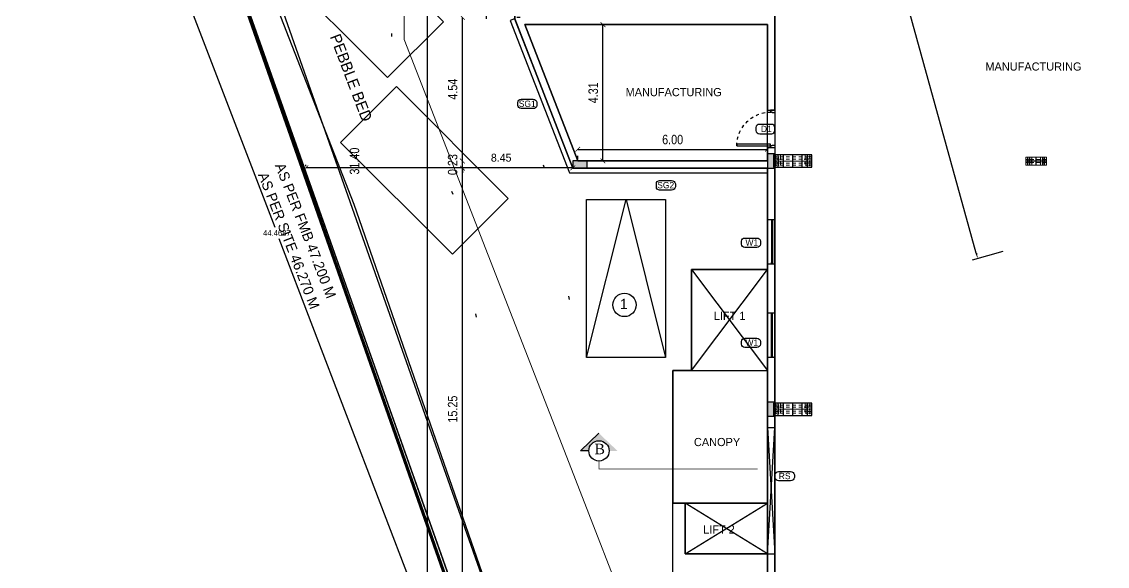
# Model space of a CAD drawing. Header units: metres. Extents: x 1422408 to 2267436, y 3843 to 80428.
# Drawn here: x 2267015.33 to 2267049.68, y 4041.86 to 4059.09 of the extents above; entities that cross this region are included whole.
import ezdxf
from ezdxf.enums import TextEntityAlignment as Align

# ---------------------------------------------------------------- set-up
doc = ezdxf.new("R2010")
doc.units = ezdxf.units.M
doc.header["$LTSCALE"] = 3.5
doc.header["$MEASUREMENT"] = 0
for name, pattern in [('ANIRUDHAN - RESI- EXE -GRD FLR PLAN-06.09.2012 (r1)$0$HIDDEN', [0.375, 0.25, -0.125]), ('CENTER2', [1.125, 0.75, -0.125, 0.125, -0.125]), ('CONTIN', [0]), ('DASHDOTX2', [2, 1, -0.5, 0, -0.5]), ('DOT2', [0.125, 0, -0.125]), ('HIDDEN', [0.375, 0.25, -0.125])]:
    doc.linetypes.add(name, pattern=pattern)
doc.layers.get('0').update_dxf_attribs({"linetype": 'CONTINUOUS'})
doc.layers.get('DEFPOINTS').update_dxf_attribs({"linetype": 'CONTINUOUS'})
for name, color, linetype, lineweight in [('1', 1, 'CONTIN', 18), ('BASEPLATE', 2, 'CONTINUOUS', 18), ('BLK_1_FIRE_TENDER_MOVEMENT', 161, 'CONTINUOUS', 0), ('DIST_EXIT', 7, 'CONTINUOUS', 0), ('RCC COLUMN', 7, 'CONTINUOUS', 18), ('SEGREGATED_TOILET', 1, 'CONTINUOUS', 0), ('STEEL', 11, 'CONTINUOUS', 18), ('STIFFENER', 6, 'CONTINUOUS', 18)]:
    doc.layers.add(name, color=color, linetype=linetype, lineweight=lineweight)
for name, color, linetype in [('ANIRUDHAN - RESI- EXE -GRD FLR PLAN-06.09.2012 (r1)$0$DOOR', 8, 'CONTINUOUS'), ('BLK_1_FLR_0_CARPET_AREA', 10, 'CONTINUOUS'), ('BLK_1_FLR_0_LIFT_1', 30, 'CONTINUOUS'), ('BLK_1_FLR_0_LIFT_2', 30, 'CONTINUOUS'), ('BLK_1_FLR_0_REGULAR_ROOM_1', 117, 'CONTINUOUS'), ('BLK_1_FLR_0_REGULAR_ROOM_2', 117, 'CONTINUOUS'), ('BLK_1_LVL_0_BLDG_FOOT_PRINT', 1, 'CONTINUOUS'), ('BLK_1_LVL_0_SIDE_SETBACK1', 171, 'CONTINUOUS'), ('centre', 8, 'DASHDOTX2'), ('COLUMN', 2, 'CONTINUOUS'), ('DIM', 41, 'CONTINUOUS'), ('DOOR', 8, 'CONTINUOUS'), ('DRIVEWAY', 22, 'DOT2'), ('fmb', 6, 'CONTINUOUS'), ('HAT', 15, 'CONTINUOUS'), ('ID', 3, 'CONTINUOUS'), ('PLOT_BOUNDARY', 70, 'CONTINUOUS'), ('rm no', 57, 'CONTINUOUS'), ('RWH', 130, 'CONTINUOUS'), ('STEPS', 233, 'CONTINUOUS'), ('TEXT', 4, 'CONTINUOUS'), ('TEXT1', 7, 'CONTINUOUS'), ('TURBOVENT', 16, 'CONTINUOUS'), ('WALL', 125, 'CONTINUOUS'), ('WIN', 8, 'CONTINUOUS')]:
    doc.layers.add(name, color=color, linetype=linetype)
for name, color, linetype, plot in [('BLK_1_COVERED_AREA', 140, 'CONTINUOUS', False), ('BLK_1_FLR_0_BLT_UP_AREA', 1, 'CONTINUOUS', False), ('PARKING_SLOT', 30, 'CONTINUOUS', False)]:
    doc.layers.add(name, color=color, linetype=linetype, plot=plot)
doc.styles.add('GD', font='romantic.ttf')
doc.styles.add('ID', font='GOTHIC.TTF', dxfattribs={"width": 0.85})
doc.styles.add('J2', font='swissel.ttf', dxfattribs={"height": 4.75})
doc.styles.add('UATEXT', font='GOTHIC.TTF')
doc.styles.add('USA TEXT', font='GOTHIC.TTF')
doc.dimstyles.new('1-100-ID', dxfattribs={"dimtxt": 0.3, "dimasz": 0.15, "dimexe": 0.1, "dimexo": 0.06, "dimgap": 0.15, "dimtad": 1, "dimzin": 3, "dimdsep": 46, "dimtxsty": 'ID', "dimblk": 'ARCHTICK', "dimcen": 0, "dimclrd": 252, "dimclre": 252, "dimclrt": 3, "dimadec": 0, "dimazin": 0, "dimtfac": 1, "dimtix": 1, "dimtmove": 2, "dimatfit": 3, "dimldrblk": 'OPEN90', "dimfxl": 1, "dimtolj": 1, "dimtzin": 0, "dimarcsym": 0})
doc.dimstyles.new('1-200-GD', dxfattribs={"dimtxt": 0.25, "dimasz": 0.15, "dimexe": 0.1, "dimexo": 0.06, "dimgap": 0.15, "dimtad": 1, "dimzin": 3, "dimdsep": 46, "dimtxsty": 'USA TEXT', "dimblk": 'ARCHTICK', "dimcen": 0, "dimclrd": 252, "dimclrt": 12, "dimadec": 0, "dimazin": 0, "dimtfac": 1, "dimtix": 1, "dimtmove": 2, "dimatfit": 3, "dimldrblk": 'OPEN90', "dimfxl": 1, "dimtolj": 1, "dimtzin": 0, "dimarcsym": 0})
doc.dimstyles.get("Standard").update_dxf_attribs({"dimtxt": 0.18, "dimasz": 0.18, "dimexe": 0.18, "dimexo": 0.0625, "dimgap": 0.09, "dimtad": 0, "dimtih": 1, "dimtoh": 1, "dimdec": 4, "dimzin": 0, "dimdsep": 46, "dimtxsty": 'STANDARD', "dimcen": 0.09, "dimadec": 0, "dimazin": 0, "dimtfac": 1, "dimtdec": 4, "dimtofl": 0, "dimtmove": 0, "dimatfit": 3, "dimfxl": 1, "dimtolj": 1, "dimtzin": 0, "dimarcsym": 0})

# ---------------------------------------------------------------- blocks, each defined once
blk = doc.blocks.new('BP1')
at = {"layer": '1', "linetype": 'Continuous'}
for centre in [(12808943, 6760111), (12809008, 6759961), (12809073, 6760111), (12809138, 6759961), (12809203, 6760111), (12809008, 6759181), (12809138, 6759181), (12808943, 6759031), (12809073, 6759031), (12809203, 6759031)]:
    blk.add_circle(centre, 18, dxfattribs=at)
at = {"layer": 'BASEPLATE', "linetype": 'Continuous'}
blk.add_lwpolyline([(12808878, 6760176), (12809268, 6760176), (12809268, 6758966), (12808878, 6758966)], close=True, dxfattribs=at)
at = {"layer": 'RCC COLUMN', "color": 4, "linetype": 'CENTER2', "ltscale": 2}
for p, q in [((12808878, 6760111), (12809268, 6760111)), ((12808878, 6759961), (12809268, 6759961)), ((12808943, 6760176), (12808943, 6758966)), ((12809008, 6760176), (12809008, 6758966)), ((12809073, 6760176), (12809073, 6758966)), ((12809138, 6760176), (12809138, 6758966)), ((12809203, 6760176), (12809203, 6758966)), ((12808878, 6759571), (12809268, 6759571)), ((12808878, 6759181), (12809268, 6759181)), ((12808878, 6759031), (12809268, 6759031))]:
    blk.add_line(p, q, dxfattribs=at)
at = {"layer": 'STEEL', "linetype": 'Continuous'}
for points in [[(12808923, 6760021), (12809223, 6760021), (12809223, 6760031), (12808923, 6760031)], [(12809070, 6760021), (12809070, 6759121), (12809076, 6759121), (12809076, 6760021)], [(12808923, 6759121), (12809223, 6759121), (12809223, 6759111), (12808923, 6759111)]]:
    blk.add_lwpolyline(points, close=True, dxfattribs=at)
at = {"layer": 'STIFFENER', "linetype": 'Continuous'}
for points in [[(12809258, 6760031), (12808888, 6760031), (12808888, 6760041), (12809258, 6760041)], [(12808888, 6759861), (12809070, 6759861), (12809070, 6759871), (12808888, 6759871)], [(12809003, 6760166), (12809003, 6760041), (12809013, 6760041), (12809013, 6760166)], [(12809258, 6759861), (12809076, 6759861), (12809076, 6759871), (12809258, 6759871)], [(12809133, 6760166), (12809133, 6760041), (12809143, 6760041), (12809143, 6760166)], [(12808888, 6759566), (12809070, 6759566), (12809070, 6759576), (12808888, 6759576)], [(12809258, 6759566), (12809076, 6759566), (12809076, 6759576), (12809258, 6759576)], [(12808888, 6759281), (12809070, 6759281), (12809070, 6759271), (12808888, 6759271)], [(12809258, 6759281), (12809076, 6759281), (12809076, 6759271), (12809258, 6759271)], [(12809258, 6759111), (12808888, 6759111), (12808888, 6759101), (12809258, 6759101)], [(12809003, 6758976), (12809003, 6759101), (12809013, 6759101), (12809013, 6758976)], [(12809133, 6758976), (12809133, 6759101), (12809143, 6759101), (12809143, 6758976)]]:
    blk.add_lwpolyline(points, close=True, dxfattribs=at)
blk = doc.blocks.new('BP2')
at = {"layer": '1', "linetype": 'Continuous'}
for centre in [(12850902, 6749562), (12851002, 6749562), (12850902, 6749432), (12851002, 6749432), (12850902, 6749152), (12850902, 6749022), (12851002, 6749152), (12851002, 6749022)]:
    blk.add_circle(centre, 15, dxfattribs=at)
at = {"layer": 'BASEPLATE', "linetype": 'Continuous'}
blk.add_lwpolyline([(12850827, 6749617), (12851077, 6749617), (12851077, 6748967), (12850827, 6748967)], close=True, dxfattribs=at)
at = {"layer": 'RCC COLUMN', "color": 4, "linetype": 'CENTER2', "ltscale": 2}
for p, q in [((12850827, 6749562), (12851077, 6749562)), ((12850902, 6749617), (12850902, 6748967)), ((12850952, 6749617), (12850952, 6748967)), ((12851002, 6749617), (12851002, 6748967)), ((12850827, 6749292), (12851077, 6749292)), ((12850827, 6749152), (12851077, 6749152)), ((12850827, 6749022), (12851077, 6749022))]:
    blk.add_line(p, q, dxfattribs=at)
at = {"layer": 'RCC COLUMN', "color": 4, "linetype": 'CENTER2'}
blk.add_line((12850827, 6749432), (12851077, 6749432), dxfattribs=at)
at = {"layer": 'STEEL', "linetype": 'Continuous'}
for points in [[(12850840, 6749492), (12851065, 6749492), (12851065, 6749502), (12850840, 6749502)], [(12850949, 6749092), (12850955, 6749092), (12850955, 6749492), (12850949, 6749492)], [(12850840, 6749092), (12851065, 6749092), (12851065, 6749082), (12850840, 6749082)]]:
    blk.add_lwpolyline(points, close=True, dxfattribs=at)
at = {"layer": 'STIFFENER', "linetype": 'Continuous'}
for points in [[(12850947, 6749607), (12850947, 6749512), (12850957, 6749512), (12850957, 6749607)], [(12851067, 6749502), (12850837, 6749502), (12850837, 6749512), (12851067, 6749512)], [(12850837, 6749297), (12850949, 6749297), (12850949, 6749287), (12850837, 6749287)], [(12851067, 6749297), (12850955, 6749297), (12850955, 6749287), (12851067, 6749287)], [(12851067, 6749082), (12850837, 6749082), (12850837, 6749072), (12851067, 6749072)], [(12850947, 6748977), (12850947, 6749072), (12850957, 6749072), (12850957, 6748977)]]:
    blk.add_lwpolyline(points, close=True, dxfattribs=at)
blk = doc.blocks.new('window')
at = {"layer": 'DIM', "color": 9}
for p, q in [((1380, 160), (20, 160)), ((1380, 123), (20, 123)), ((1370, 153), (33, 153)), ((1370, 131), (48, 131))]:
    blk.add_line(p, q, dxfattribs=at)
at = {"layer": 'DIM'}
for p, q in [((48, 153), (56, 146)), ((1352, 146), (48, 146)), ((1352, 139), (48, 139)), ((48, 131), (56, 139)), ((1352, 153), (1344, 146)), ((1352, 131), (1344, 139))]:
    blk.add_line(p, q, dxfattribs=at)
at = {"layer": 'DIM', "color": 9}
for points in [[(0, 123), (20, 123), (20, 160), (0, 160)], [(1400, 123), (1380, 123), (1380, 160), (1400, 160)]]:
    blk.add_lwpolyline(points, close=True, dxfattribs=at)
at = {"layer": 'DIM'}
for points in [[(20, 153), (20, 144, -1), (20, 140), (20, 132), (23, 132), (23, 130), (30, 130), (30, 131), (33, 131), (48, 131), (48, 153), (30, 153), (30, 155), (23, 155), (23, 153)], [(1380, 153), (1380, 144, 1), (1380, 140), (1380, 132), (1377, 132), (1377, 130), (1370, 130), (1370, 131), (1367, 131), (1352, 131), (1352, 153), (1370, 153), (1370, 155), (1377, 155), (1377, 153)]]:
    blk.add_lwpolyline(points, format="xyb", close=True, dxfattribs=at)
at = {"layer": 'WIN'}
for points in [[(0, 230), (1400, 230)], [(0, 0), (1400, 0)]]:
    blk.add_lwpolyline(points, dxfattribs=at)
blk = doc.blocks.new('_ArchTick')
at = {"color": 0, "linetype": 'ByBlock', "const_width": 0.15}
blk.add_lwpolyline([(-0.5, -0.5), (0.5, 0.5)], dxfattribs=at)
blk = doc.blocks.new('*D132')
at = {"layer": 'DEFPOINTS', "color": 0, "ltscale": 400}
for p in [(2267029.278, 4054.458), (2267038.931, 4054.458), (2267039.466, 4039.213)]:
    blk.add_point(p, dxfattribs=at)
at = {"layer": 'ID', "color": 252, "linetype": 'DOT2', "lineweight": -2, "ltscale": 400}
for p, q in [((2267038.871, 4054.458), (2267029.178, 4054.458)), ((2267039.406, 4039.213), (2267029.178, 4039.213))]:
    blk.add_line(p, q, dxfattribs=at)
at = {"layer": 'ID', "color": 252, "lineweight": -2, "ltscale": 400}
blk.add_line((2267029.278, 4039.213), (2267029.278, 4054.458), dxfattribs=at)
at = {"layer": 'ID', "color": 252, "lineweight": -2, "ltscale": 400, "xscale": 0.15, "yscale": 0.15, "zscale": 0.15}
for p, rotation in [((2267029.278, 4054.458), 90), ((2267029.278, 4039.213), 270)]:
    blk.add_blockref('_ArchTick', p, dxfattribs=dict(at, rotation=rotation))
at = {"layer": 'ID', "color": 3, "ltscale": 400, "insert": (2267028.97, 4046.836), "char_height": 0.3, "attachment_point": 5, "rotation": 90, "style": 'ID'}
blk.add_mtext('\\A1;15.25', dxfattribs=at)
blk = doc.blocks.new('_Open90')
at = {"color": 0, "linetype": 'ByBlock', "lineweight": -2}
for p, q in [((0, 0), (-1, 0)), ((-0.5, 0.5), (0, 0)), ((0, 0), (-0.5, -0.5))]:
    blk.add_line(p, q, dxfattribs=at)
blk = doc.blocks.new('*D133')
at = {"layer": 'DEFPOINTS', "color": 0, "ltscale": 400}
for p in [(2267029.278, 4054.688), (2267038.931, 4054.688), (2267038.931, 4054.458)]:
    blk.add_point(p, dxfattribs=at)
at = {"layer": 'ID', "color": 252, "lineweight": -2, "ltscale": 400}
for p, q in [((2267029.278, 4054.688), (2267029.278, 4054.838)), ((2267029.278, 4054.458), (2267029.278, 4054.688)), ((2267029.278, 4054.458), (2267029.278, 4054.308))]:
    blk.add_line(p, q, dxfattribs=at)
at = {"layer": 'ID', "color": 252, "linetype": 'DOT2', "lineweight": -2, "ltscale": 400}
for p, q in [((2267038.871, 4054.688), (2267029.178, 4054.688)), ((2267038.871, 4054.458), (2267029.178, 4054.458))]:
    blk.add_line(p, q, dxfattribs=at)
at = {"layer": 'ID', "color": 252, "lineweight": -2, "ltscale": 400, "xscale": 0.15, "yscale": 0.15, "zscale": 0.15}
for p, rotation in [((2267029.278, 4054.688), 270), ((2267029.278, 4054.458), 90)]:
    blk.add_blockref('_ArchTick', p, dxfattribs=dict(at, rotation=rotation))
at = {"layer": 'ID', "color": 3, "ltscale": 400, "insert": (2267028.97, 4054.573), "char_height": 0.3, "attachment_point": 5, "rotation": 90, "style": 'ID'}
blk.add_mtext('\\A1;0.23', dxfattribs=at)
blk = doc.blocks.new('*D134')
at = {"layer": 'DEFPOINTS', "color": 0, "ltscale": 400}
for p in [(2267029.278, 4059.23), (2267031.161, 4059.23), (2267038.931, 4054.688)]:
    blk.add_point(p, dxfattribs=at)
at = {"layer": 'ID', "color": 252, "linetype": 'DOT2', "lineweight": -2, "ltscale": 400}
for p, q in [((2267031.101, 4059.23), (2267029.178, 4059.23)), ((2267038.871, 4054.688), (2267029.178, 4054.688))]:
    blk.add_line(p, q, dxfattribs=at)
at = {"layer": 'ID', "color": 252, "lineweight": -2, "ltscale": 400}
blk.add_line((2267029.278, 4054.688), (2267029.278, 4059.23), dxfattribs=at)
at = {"layer": 'ID', "color": 252, "lineweight": -2, "ltscale": 400, "xscale": 0.15, "yscale": 0.15, "zscale": 0.15}
for p, rotation in [((2267029.278, 4059.23), 90), ((2267029.278, 4054.688), 270)]:
    blk.add_blockref('_ArchTick', p, dxfattribs=dict(at, rotation=rotation))
at = {"layer": 'ID', "color": 3, "ltscale": 400, "insert": (2267028.97, 4056.959), "char_height": 0.3, "attachment_point": 5, "rotation": 90, "style": 'ID'}
blk.add_mtext('\\A1;4.54', dxfattribs=at)
blk = doc.blocks.new('*D87')
at = {"layer": 'DEFPOINTS', "color": 0, "ltscale": 400}
for p in [(2267024.323, 4054.468), (2267024.323, 4054.463), (2267032.772, 4054.458)]:
    blk.add_point(p, dxfattribs=at)
at = {"layer": 'ID', "color": 0, "linetype": 'DOT2', "lineweight": -2, "ltscale": 400}
for p, q in [((2267024.323, 4054.523), (2267024.323, 4054.568)), ((2267032.772, 4054.518), (2267032.772, 4054.568))]:
    blk.add_line(p, q, dxfattribs=at)
at = {"layer": 'ID', "color": 252, "lineweight": -2, "ltscale": 400}
blk.add_line((2267032.772, 4054.468), (2267024.323, 4054.468), dxfattribs=at)
at = {"layer": 'ID', "color": 252, "lineweight": -2, "ltscale": 400, "xscale": 0.15, "yscale": 0.15, "zscale": 0.15, "rotation": 180}
blk.add_blockref('_ArchTick', (2267024.323, 4054.468), dxfattribs=at)
at = {"layer": 'ID', "color": 252, "lineweight": -2, "ltscale": 400, "xscale": 0.15, "yscale": 0.15, "zscale": 0.15}
blk.add_blockref('_ArchTick', (2267032.772, 4054.468), dxfattribs=at)
at = {"layer": 'ID', "color": 12, "ltscale": 400, "insert": (2267030.505, 4054.789), "char_height": 0.25, "attachment_point": 5, "style": 'USA TEXT'}
blk.add_mtext('\\A1;8.45', dxfattribs=at)
blk = doc.blocks.new('ANIRUDHAN - RESI- EXE -GRD FLR PLAN-06.09.2012 (r1)$0$DR3')
at = {"layer": 'ANIRUDHAN - RESI- EXE -GRD FLR PLAN-06.09.2012 (r1)$0$DOOR', "color": 252}
for p, q in [((0, 0), (0, -2.5)), ((0, 0), (4, 0)), ((4, 0), (4, -2)), ((0, -2.5), (2.5, -2.5)), ((2.5, -2), (4, -2)), ((2.5, -2), (2.5, -2.5)), ((0, -33.5), (0, -36)), ((0, -33.5), (2.5, -33.5)), ((0, -36), (4, -36)), ((2.5, -33.5), (2.5, -34)), ((2.5, -34), (4, -34)), ((4, -34), (4, -36))]:
    blk.add_line(p, q, dxfattribs=at)
at = {"layer": 'ANIRUDHAN - RESI- EXE -GRD FLR PLAN-06.09.2012 (r1)$0$DOOR'}
blk.add_lwpolyline([(36, -34), (4, -34), (4, -32.5), (36, -32.5)], close=True, dxfattribs=at)
at = {"layer": 'ANIRUDHAN - RESI- EXE -GRD FLR PLAN-06.09.2012 (r1)$0$DOOR', "color": 233, "linetype": 'ANIRUDHAN - RESI- EXE -GRD FLR PLAN-06.09.2012 (r1)$0$HIDDEN', "ltscale": 3}
blk.add_arc((4, -34), 32, 0, 92.6867, dxfattribs=at)
blk = doc.blocks.new('*D163')
at = {"layer": 'DEFPOINTS', "color": 0, "ltscale": 400}
for p in [(2267033.726, 4059), (2267034.828, 4059), (2267034.828, 4054.688)]:
    blk.add_point(p, dxfattribs=at)
at = {"layer": 'ID', "color": 252, "linetype": 'DOT2', "lineweight": -2, "ltscale": 400}
for p, q in [((2267034.768, 4059), (2267033.626, 4059)), ((2267034.768, 4054.688), (2267033.626, 4054.688))]:
    blk.add_line(p, q, dxfattribs=at)
at = {"layer": 'ID', "color": 252, "lineweight": -2, "ltscale": 400}
blk.add_line((2267033.726, 4054.688), (2267033.726, 4059), dxfattribs=at)
at = {"layer": 'ID', "color": 252, "lineweight": -2, "ltscale": 400, "xscale": 0.15, "yscale": 0.15, "zscale": 0.15}
for p, rotation in [((2267033.726, 4059), 90), ((2267033.726, 4054.688), 270)]:
    blk.add_blockref('_ArchTick', p, dxfattribs=dict(at, rotation=rotation))
at = {"layer": 'ID', "color": 3, "ltscale": 400, "insert": (2267033.418, 4056.844), "char_height": 0.3, "attachment_point": 5, "rotation": 90, "style": 'ID'}
blk.add_mtext('\\A1;4.31', dxfattribs=at)
blk = doc.blocks.new('*D164')
at = {"layer": 'DEFPOINTS', "color": 0, "ltscale": 400}
for p in [(2267038.931, 4055.055), (2267032.929, 4054.688), (2267038.931, 4054.683)]:
    blk.add_point(p, dxfattribs=at)
at = {"layer": 'ID', "color": 252, "linetype": 'DOT2', "lineweight": -2, "ltscale": 400}
for p, q in [((2267032.929, 4054.748), (2267032.929, 4055.155)), ((2267038.931, 4054.743), (2267038.931, 4055.155))]:
    blk.add_line(p, q, dxfattribs=at)
at = {"layer": 'ID', "color": 252, "lineweight": -2, "ltscale": 400}
blk.add_line((2267032.929, 4055.055), (2267038.931, 4055.055), dxfattribs=at)
at = {"layer": 'ID', "color": 252, "lineweight": -2, "ltscale": 400, "xscale": 0.15, "yscale": 0.15, "zscale": 0.15, "rotation": 180}
blk.add_blockref('_ArchTick', (2267032.929, 4055.055), dxfattribs=at)
at = {"layer": 'ID', "color": 252, "lineweight": -2, "ltscale": 400, "xscale": 0.15, "yscale": 0.15, "zscale": 0.15}
blk.add_blockref('_ArchTick', (2267038.931, 4055.055), dxfattribs=at)
at = {"layer": 'ID', "color": 3, "ltscale": 400, "insert": (2267035.93, 4055.363), "char_height": 0.3, "attachment_point": 5, "style": 'ID'}
blk.add_mtext('\\A1;6.00', dxfattribs=at)
blk = doc.blocks.new('*D301')
at = {"layer": 'DEFPOINTS', "color": 0, "ltscale": 400}
for p in [(2267028.172, 4070.383), (2267029.278, 4070.383), (2267029.278, 4038.983)]:
    blk.add_point(p, dxfattribs=at)
at = {"layer": 'ID', "color": 252, "linetype": 'DOT2', "lineweight": -2, "ltscale": 400}
for p, q in [((2267029.218, 4070.383), (2267028.072, 4070.383)), ((2267029.218, 4038.983), (2267028.072, 4038.983))]:
    blk.add_line(p, q, dxfattribs=at)
at = {"layer": 'ID', "color": 252, "lineweight": -2, "ltscale": 400}
blk.add_line((2267028.172, 4038.983), (2267028.172, 4070.383), dxfattribs=at)
at = {"layer": 'ID', "color": 252, "lineweight": -2, "ltscale": 400, "xscale": 0.15, "yscale": 0.15, "zscale": 0.15}
for p, rotation in [((2267028.172, 4070.383), 90), ((2267028.172, 4038.983), 270)]:
    blk.add_blockref('_ArchTick', p, dxfattribs=dict(at, rotation=rotation))
at = {"layer": 'ID', "color": 3, "ltscale": 400, "insert": (2267025.864, 4054.683), "char_height": 0.3, "attachment_point": 5, "rotation": 90, "style": 'ID'}
blk.add_mtext('\\A1;31.40', dxfattribs=at)
blk = doc.blocks.new('*D344')
at = {"layer": 'DEFPOINTS', "color": 0}
for p in [(2267041.125, 4071.055), (2267046.443, 4051.835), (2267045.585, 4051.598)]:
    blk.add_point(p, dxfattribs=at)
at = {"layer": 'DIST_EXIT', "color": 0, "lineweight": -2}
for p, q in [((2267041.065, 4071.038), (2267040.094, 4070.77)), ((2267040.315, 4070.644), (2267042.876, 4061.388)), ((2267045.537, 4051.771), (2267042.976, 4061.028)), ((2267046.383, 4051.819), (2267045.412, 4051.55))]:
    blk.add_line(p, q, dxfattribs=at)
at = {"layer": 'DIST_EXIT', "color": 0}
for points in [[(2267040.344, 4070.652), (2267040.286, 4070.636), (2267040.267, 4070.818)], [(2267045.566, 4051.779), (2267045.508, 4051.763), (2267045.585, 4051.598)]]:
    blk.add_solid(points, dxfattribs=at)
at = {"layer": 'DIST_EXIT', "color": 0, "insert": (2267042.926, 4061.208), "char_height": 0.18, "attachment_point": 5}
blk.add_mtext('\\A1;19.9420', dxfattribs=at)
blk = doc.blocks.new('*D374')
at = {"layer": 'DEFPOINTS', "color": 0}
for p in [(2267018.453, 4074.171), (2267034.366, 4032.647), (2267031.414, 4031.516)]:
    blk.add_point(p, dxfattribs=at)
at = {"layer": 'SEGREGATED_TOILET', "color": 0, "lineweight": -2}
for p, q in [((2267018.395, 4074.149), (2267015.333, 4072.975)), ((2267015.565, 4072.872), (2267023.338, 4052.588)), ((2267031.349, 4031.684), (2267023.476, 4052.228)), ((2267034.308, 4032.625), (2267031.246, 4031.451))]:
    blk.add_line(p, q, dxfattribs=at)
at = {"layer": 'SEGREGATED_TOILET', "color": 0}
for points in [[(2267015.593, 4072.882), (2267015.537, 4072.861), (2267015.501, 4073.04)], [(2267031.377, 4031.695), (2267031.321, 4031.673), (2267031.414, 4031.516)]]:
    blk.add_solid(points, dxfattribs=at)
at = {"layer": 'SEGREGATED_TOILET', "color": 0, "insert": (2267023.407, 4052.408), "char_height": 0.18, "attachment_point": 5}
blk.add_mtext('\\A1;44.4687', dxfattribs=at)

msp = doc.modelspace()

# ---------------------------------------------------------------- hatches: boundary and pattern name
at = {"layer": 'COLUMN', "ltscale": 400}
h = msp.add_hatch(color=254, dxfattribs=at)
h.dxf.hatch_style = 1
h.paths.add_polyline_path([(2267038.93103, 4054.45823), (2267039.16103, 4054.45823), (2267039.16103, 4054.90823), (2267038.93103, 4054.90823)])
h = msp.add_hatch(color=254, dxfattribs=at)
h.dxf.hatch_style = 1
h.paths.add_polyline_path([(2267033.22183, 4054.45823), (2267033.22183, 4054.68823), (2267032.77183, 4054.68823), (2267032.77183, 4054.45823)])
h = msp.add_hatch(color=254, dxfattribs=at)
h.dxf.hatch_style = 1
h.paths.add_polyline_path([(2267038.93103, 4046.60823), (2267039.16103, 4046.60823), (2267039.16103, 4047.05823), (2267038.93103, 4047.05823)])
at = {"layer": 'DIM'}
msp.add_hatch(color=2, dxfattribs=at).paths.add_polyline_path([(2267033.92052, 4045.51388, 0.41421356), (2267033.5997, 4045.8347, 0.41421356), (2267033.27888, 4045.51388), (2267033.01598, 4045.51388), (2267033.5997, 4046.06989), (2267034.18342, 4045.51388)])

# ---------------------------------------------------------------- linework, layer by layer
at = {"layer": 'BLK_1_COVERED_AREA'}
msp.add_lwpolyline([(2267038.93293, 4038.98323), (2267064.95356, 4038.98323), (2267064.95356, 4047.05791), (2267061.1333, 4056.93823), (2267055.93293, 4056.93823), (2267055.9386, 4070.38323), (2267030.93293, 4070.38323), (2267030.93293, 4059.18652), (2267032.77373, 4054.45823), (2267038.93293, 4054.45823)], close=True, dxfattribs=at)
at = {"layer": 'BLK_1_FIRE_TENDER_MOVEMENT'}
msp.add_lwpolyline([(2267030.93293, 4070.38323), (2267027.43293, 4070.37961), (2267027.43293, 4058.52924), (2267032.43103, 4045.69113), (2267035.04253, 4038.98323), (2267038.93293, 4038.98323), (2267038.93293, 4054.45823), (2267032.77373, 4054.45823), (2267030.93293, 4059.18163)], close=True, dxfattribs=at)
at = {"layer": 'BLK_1_FLR_0_BLT_UP_AREA', "color": 45}
msp.add_lwpolyline([(2267038.93293, 4038.98323), (2267064.95356, 4038.98323), (2267064.95356, 4047.05791), (2267061.1333, 4056.93823), (2267055.93293, 4056.93823), (2267055.9386, 4070.38323), (2267030.93293, 4070.38323), (2267030.93293, 4059.18652), (2267032.77373, 4054.45823), (2267038.93293, 4054.45823)], close=True, dxfattribs=at)
at = {"layer": 'BLK_1_FLR_0_CARPET_AREA', "color": 14}
msp.add_lwpolyline([(2267039.16103, 4039.63123), (2267039.16103, 4046.63823), (2267040.33603, 4046.63823), (2267040.33603, 4047.02823), (2267039.16103, 4047.02823), (2267039.16103, 4054.48823), (2267040.33603, 4054.48823), (2267040.33603, 4054.87823), (2267039.16103, 4054.87823), (2267039.16103, 4054.90823), (2267038.93103, 4054.90823), (2267038.93103, 4054.68823), (2267032.9291, 4054.68823), (2267031.25057, 4058.99971), (2267038.93103, 4058.99971), (2267038.93103, 4056.29812), (2267039.16103, 4056.29812), (2267039.16103, 4060.85506)], dxfattribs=at)
at = {"layer": 'BLK_1_FLR_0_LIFT_1'}
msp.add_lwpolyline([(2267036.33103, 4042.25783), (2267038.93103, 4042.25783), (2267038.93103, 4043.85783), (2267036.33103, 4043.85783)], close=True, dxfattribs=at)
at = {"layer": 'BLK_1_FLR_0_LIFT_2', "ltscale": 400}
msp.add_lwpolyline([(2267036.53103, 4048.05783), (2267038.93103, 4048.05783), (2267038.93103, 4051.25783), (2267036.53103, 4051.25783)], close=True, dxfattribs=at)
at = {"layer": 'BLK_1_FLR_0_REGULAR_ROOM_1', "color": 4}
msp.add_lwpolyline([(2267039.16103, 4039.21323), (2267055.70103, 4039.20823), (2267055.70103, 4054.90823), (2267058.33103, 4054.90823), (2267058.33103, 4056.70823), (2267055.70103, 4056.70823), (2267055.70103, 4070.15823), (2267042.79103, 4070.15323), (2267042.79103, 4062.75823), (2267039.16103, 4062.75823)], close=True, dxfattribs=at)
at = {"layer": 'BLK_1_FLR_0_REGULAR_ROOM_2', "color": 4, "ltscale": 400}
msp.add_lwpolyline([(2267031.25057, 4058.99971), (2267032.9291, 4054.68823), (2267038.93103, 4054.68823), (2267038.93103, 4058.99971)], close=True, dxfattribs=at)
at = {"layer": 'BLK_1_LVL_0_BLDG_FOOT_PRINT'}
msp.add_lwpolyline([(2267057.70729, 4065.7989), (2267055.93103, 4065.7989), (2267055.9386, 4070.38323), (2267030.93293, 4070.38323), (2267030.93293, 4059.18652), (2267032.77373, 4054.45823), (2267038.93293, 4054.45823), (2267038.93293, 4051.25783), (2267036.53103, 4051.25783), (2267036.53103, 4048.05783), (2267035.93103, 4048.05783), (2267035.93103, 4043.85783), (2267036.33103, 4043.85783), (2267036.33103, 4042.25783), (2267038.93293, 4042.25783), (2267038.93293, 4038.98323), (2267064.95356, 4038.98323), (2267064.95356, 4047.05791)], close=True, dxfattribs=at)
at = {"layer": 'BLK_1_LVL_0_SIDE_SETBACK1'}
msp.add_lwpolyline([(2267038.93293, 4038.98323), (2267038.93103, 4054.45823), (2267032.77373, 4054.45823), (2267030.93293, 4059.18163), (2267030.93293, 4070.38323), (2267018.65267, 4070.37257), (2267029.75357, 4038.98323)], close=True, dxfattribs=at)
at = {"layer": 'centre', "color": 2, "ltscale": 0.125, "const_width": 0.02}
msp.add_lwpolyline([(2267033.5997, 4045.19307), (2267033.5997, 4044.94529), (2267038.61629, 4044.94529), (2267038.61629, 4044.94529)], dxfattribs=at)
at = {"layer": 'COLUMN', "ltscale": 400}
for points in [[(2267039.16103, 4054.90823), (2267038.93103, 4054.90823), (2267038.93103, 4054.45823), (2267039.16103, 4054.45823)], [(2267032.77183, 4054.68823), (2267032.77183, 4054.45823), (2267033.22183, 4054.45823), (2267033.22183, 4054.68823)], [(2267039.16103, 4047.05823), (2267038.93103, 4047.05823), (2267038.93103, 4046.60823), (2267039.16103, 4046.60823)]]:
    msp.add_lwpolyline(points, close=True, dxfattribs=at)
at = {"layer": 'DIM', "color": 2}
for p in [(2267033.5997, 4046.06989), (2267033.27888, 4045.51388)]:
    msp.add_line(p, (2267033.01751, 4045.51388), dxfattribs=at)
msp.add_circle((2267033.5997, 4045.51388), 0.32082, dxfattribs=at)
at = {"layer": 'DOOR', "linetype": 'HIDDEN', "ltscale": 400}
for p, q in [((2267036.53103, 4048.05783), (2267038.93103, 4051.25783)), ((2267036.53103, 4051.25783), (2267038.93103, 4048.05783)), ((2267036.33103, 4042.25783), (2267038.93103, 4043.85783)), ((2267038.93103, 4042.25783), (2267036.33103, 4043.85783))]:
    msp.add_line(p, q, dxfattribs=at)
msp.add_lwpolyline([(2267038.93103, 4039.43323), (2267035.93103, 4039.43323), (2267035.93103, 4048.05783), (2267038.93103, 4048.05783)], dxfattribs=at)
at = {"layer": 'DRIVEWAY', "ltscale": 400}
for points in [[(2267029.72093, 4049.74842), (2267028.9845, 4053.62727), (2267027.03953, 4058.62314), (2267027.03953, 4068.732, -0.34048145), (2267032.03953, 4075.732), (2267034.7175, 4075.732)], [(2267032.66828, 4050.30799), (2267031.88033, 4054.45823), (2267030.03953, 4059.18652), (2267030.03953, 4068.732, -0.41421356), (2267032.03953, 4070.732), (2267034.7175, 4070.732)]]:
    msp.add_lwpolyline(points, format="xyb", dxfattribs=at)
at = {"layer": 'fmb', "color": 1, "ltscale": 400, "const_width": 0.1}
msp.add_lwpolyline([(2267063.08779, 4075.671), (2267035.51572, 4076.86643), (2267035.25673, 4078.44533), (2267016.61964, 4076.11141), (2267031.92756, 4032.43603), (2267055.41225, 4031.5265), (2267079.51104, 4032.50707)], close=True, dxfattribs=at)
at = {"layer": 'HAT', "ltscale": 400}
msp.add_lwpolyline([(2267069.84902, 4033.48083), (2267076.7142, 4033.65727), (2267070.2752, 4052.30602), (2267065.5692, 4064.51476), (2267062.39104, 4074.70248), (2267034.66, 4075.90534), (2267034.42807, 4077.31929), (2267018.02025, 4075.29811), (2267021.29375, 4064.96691), (2267025.84394, 4053.31772), (2267032.65824, 4033.70989), (2267034.31432, 4033.64971)], dxfattribs=at)
at = {"layer": 'ID', "color": 9, "linetype": 'ANIRUDHAN - RESI- EXE -GRD FLR PLAN-06.09.2012 (r1)$0$HIDDEN', "ltscale": 450}
for p, q in [((2267038.93103, 4042.25783), (2267039.16103, 4046.25783)), ((2267038.93103, 4046.25783), (2267039.16103, 4042.25783))]:
    msp.add_line(p, q, dxfattribs=at)
at = {"layer": 'ID', "color": 6, "ltscale": 400}
msp.add_line((2267036.33103, 4043.85783), (2267038.93103, 4043.85783), dxfattribs=at)
at = {"layer": 'PARKING_SLOT', "linetype": 'Continuous'}
for points in [[(2267023.37199, 4060.85985), (2267025.13976, 4062.62762), (2267028.67529, 4059.09208), (2267026.90753, 4057.32432)], [(2267025.42533, 4055.27099), (2267027.19309, 4057.03875), (2267030.72863, 4053.50322), (2267028.96086, 4051.73545)]]:
    msp.add_lwpolyline(points, close=True, dxfattribs=at)
at = {"layer": 'PLOT_BOUNDARY', "linetype": 'ByBlock'}
msp.add_lwpolyline([(2267031.96345, 4032.73448), (2267055.3905, 4031.95584), (2267078.15322, 4032.7088), (2267063.08563, 4075.6711), (2267035.51572, 4076.86643), (2267035.26471, 4078.44645), (2267016.62295, 4076.11188)], close=True, dxfattribs=at)
at = {"layer": 'rm no', "color": 205}
for points in [[(2267031.03304, 4056.49431), (2267031.03322, 4056.54074, -1), (2267031.03322, 4056.54074, -0.41543097), (2267031.13582, 4056.64198), (2267031.51523, 4056.64055, -0.37810476), (2267031.63631, 4056.53847), (2267031.63596, 4056.445, -0.37718621), (2267031.51411, 4056.34324), (2267031.51411, 4056.34324), (2267031.1347, 4056.34467, -0.41421356), (2267031.03287, 4056.44727), (2267031.03322, 4056.54074)], [(2267039.1658, 4055.69655), (2267039.1658, 4055.74298, 1), (2267039.1658, 4055.74298, 0.41543097), (2267039.06357, 4055.8446), (2267038.68416, 4055.8446, 0.37810476), (2267038.5627, 4055.74298), (2267038.5627, 4055.64951, 0.37718621), (2267038.68416, 4055.54729), (2267038.68416, 4055.54729), (2267039.06357, 4055.54729, 0.41421356), (2267039.1658, 4055.64951), (2267039.1658, 4055.74298)], [(2267035.41518, 4053.91699), (2267035.41518, 4053.96342, -1), (2267035.41518, 4053.96342, -0.41543097), (2267035.5174, 4054.06505), (2267035.89682, 4054.06505, -0.37810476), (2267036.01828, 4053.96342), (2267036.01828, 4053.86995, -0.37718621), (2267035.89682, 4053.76773), (2267035.89682, 4053.76773), (2267035.5174, 4053.76773, -0.41421356), (2267035.41518, 4053.86995), (2267035.41518, 4053.96342)], [(2267038.10781, 4052.10141), (2267038.10781, 4052.14784, -1), (2267038.10781, 4052.14784, -0.41543097), (2267038.21003, 4052.24947), (2267038.58944, 4052.24947, -0.37810476), (2267038.71091, 4052.14784), (2267038.71091, 4052.05437, -0.37718621), (2267038.58944, 4051.95215), (2267038.58944, 4051.95215), (2267038.21003, 4051.95215, -0.41421356), (2267038.10781, 4052.05437), (2267038.10781, 4052.14784)], [(2267038.10781, 4048.93327), (2267038.10781, 4048.97971, -1), (2267038.10781, 4048.97971, -0.41543097), (2267038.21003, 4049.08133), (2267038.58944, 4049.08133, -0.37810476), (2267038.71091, 4048.97971), (2267038.71091, 4048.88624, -0.37718621), (2267038.58944, 4048.78401), (2267038.58944, 4048.78401), (2267038.21003, 4048.78401, -0.41421356), (2267038.10781, 4048.88624), (2267038.10781, 4048.97971)], [(2267039.17868, 4044.71473), (2267039.17868, 4044.76117, -1), (2267039.17868, 4044.76117, -0.41543097), (2267039.2809, 4044.86279), (2267039.66032, 4044.86279, -0.37810476), (2267039.78178, 4044.76117), (2267039.78178, 4044.6677, -0.37718621), (2267039.66032, 4044.56548), (2267039.66032, 4044.56548), (2267039.2809, 4044.56548, -0.41421356), (2267039.17868, 4044.6677), (2267039.17868, 4044.76117)]]:
    msp.add_lwpolyline(points, format="xyb", dxfattribs=at)
at = {"layer": 'RWH', "ltscale": 400}
msp.add_lwpolyline([(2267034.278, 4032.65037), (2267034.31432, 4033.64971), (2267032.65824, 4033.70989), (2267018.02025, 4075.29811), (2267034.42807, 4077.31929), (2267034.66, 4075.90534), (2267062.39104, 4074.70248), (2267076.7142, 4033.65727), (2267069.84902, 4033.48083), (2267069.88468, 4032.48445), (2267078.15322, 4032.7088), (2267063.08563, 4075.6711), (2267035.51572, 4076.86643), (2267035.26495, 4078.44494), (2267016.61964, 4076.11141), (2267031.96358, 4032.73447)], close=True, dxfattribs=at)
at = {"layer": 'STEPS', "ltscale": 400}
msp.add_lwpolyline([(2267038.93103, 4043.85783), (2267035.93103, 4043.85783), (2267035.93103, 4048.05783), (2267038.93103, 4048.05783)], close=True, dxfattribs=at)
at = {"layer": 'TEXT1'}
msp.add_circle((2267034.40621, 4050.13086), 0.36814, dxfattribs=at)
at = {"layer": 'WALL', "ltscale": 400}
for p, q in [((2267039.16103, 4060.85506), (2267039.16103, 4056.29812)), ((2267038.93103, 4058.99971), (2267031.25057, 4058.99971)), ((2267031.25057, 4058.99971), (2267032.9291, 4054.68823)), ((2267038.93103, 4058.99971), (2267038.93103, 4056.29812)), ((2267038.93103, 4056.29812), (2267039.16103, 4056.29812)), ((2267038.93103, 4055.09812), (2267038.93103, 4054.68823)), ((2267039.16103, 4055.09812), (2267038.93103, 4055.09812)), ((2267039.16103, 4055.09812), (2267039.16103, 4054.68823)), ((2267038.93103, 4054.90823), (2267038.93103, 4046.25783)), ((2267039.16103, 4054.90823), (2267039.16103, 4046.25783)), ((2267032.77183, 4054.45823), (2267038.93103, 4054.45823)), ((2267032.9291, 4054.68823), (2267038.93103, 4054.68823)), ((2267032.9291, 4054.68823), (2267038.93103, 4054.68823)), ((2267039.16103, 4052.82256), (2267038.93103, 4052.82256)), ((2267039.16103, 4051.42256), (2267038.93103, 4051.42256)), ((2267039.16103, 4051.42256), (2267038.93103, 4051.42256)), ((2267036.53103, 4048.05783), (2267036.53103, 4051.25783)), ((2267036.53103, 4051.25783), (2267038.93103, 4051.25783)), ((2267039.16103, 4049.8689), (2267038.93103, 4049.8689)), ((2267039.16103, 4048.4689), (2267038.93103, 4048.4689)), ((2267036.53103, 4048.05783), (2267038.93103, 4048.05783)), ((2267038.93103, 4046.25783), (2267039.16103, 4046.25783)), ((2267038.93103, 4042.25783), (2267038.93103, 4038.98323)), ((2267038.93103, 4042.25783), (2267039.16103, 4042.25783)), ((2267039.16103, 4042.25783), (2267039.16103, 4039.21323))]:
    msp.add_line(p, q, dxfattribs=at)
at = {"layer": 'WALL', "color": 251, "ltscale": 400}
msp.add_line((2267038.93103, 4046.25783), (2267038.93103, 4042.25783), dxfattribs=at)
at = {"layer": 'WALL', "ltscale": 400}
msp.add_lwpolyline([(2267038.93103, 4070.38323), (2267030.93103, 4070.38323), (2267030.93103, 4059.18652), (2267032.77183, 4054.45823), (2267038.93103, 4054.45823)], dxfattribs=at)
at = {"layer": 'WALL', "color": 4, "ltscale": 400}
msp.add_lwpolyline([(2267030.93103, 4059.18652), (2267030.79125, 4059.1321), (2267032.66926, 4054.30823), (2267038.93103, 4054.30823)], dxfattribs=at)
at = {"layer": 'WALL', "color": 251, "ltscale": 400}
msp.add_lwpolyline([(2267035.70803, 4048.46505), (2267033.20803, 4048.46505), (2267033.20803, 4053.46505), (2267035.70803, 4053.46505)], close=True, dxfattribs=at)
msp.add_lwpolyline([(2267033.20803, 4048.46505), (2267034.45803, 4053.46505), (2267035.70803, 4048.46505)], dxfattribs=at)
at = {"layer": 'WALL', "ltscale": 400}
msp.add_lwpolyline([(2267038.93103, 4042.25783), (2267036.33103, 4042.25783), (2267036.33103, 4043.85783), (2267038.93103, 4043.85783)], close=True, dxfattribs=at)

# ---------------------------------------------------------------- block references
at = {"layer": 'DOOR', "xscale": -0.0333333333339542, "yscale": 0.0333333333332557, "zscale": 0.0333333333334008}
msp.add_blockref('ANIRUDHAN - RESI- EXE -GRD FLR PLAN-06.09.2012 (r1)$0$DR3', (2267039.16103, 4056.29812), dxfattribs=at)
at = {"layer": 'RCC COLUMN', "linetype": 'Continuous', "yscale": 0.001, "zscale": 0.001}
for name, p, xscale, rotation in [('BP1', (2273799.30207, 16863.75584), -0.001, 90), ('BP2', (2260298.13873, 16905.63542), 0.001, 270), ('BP1', (2273799.30207, 16855.90584), -0.001, 90), ('BP1', (2273799.30207, 16855.90584), -0.001, 90)]:
    msp.add_blockref(name, p, dxfattribs=dict(at, xscale=xscale, rotation=rotation))
at = {"layer": 'TURBOVENT', "yscale": 0.001, "zscale": 0.001, "rotation": 270}
for p, xscale in [((2267038.93103, 4051.42256), -0.001), ((2267038.93103, 4049.8689), 0.001)]:
    msp.add_blockref('window', p, dxfattribs=dict(at, xscale=xscale))

# ---------------------------------------------------------------- texts
at = {"color": 3, "insert": (2267033.62317, 4045.57411), "char_height": 0.33, "attachment_point": 5, "style": 'GD'}
msp.add_mtext('{\\C6;B}', dxfattribs=at)
at = {"layer": 'rm no', "style": 'USA TEXT'}
msp.add_attdef('SG1', text='L0-09W1', height=0.2, rotation=359.784439, dxfattribs=at).set_placement((2267031.32808, 4056.39816), align=Align.CENTER)
for tag, p in [('D1', (2267038.89493, 4055.60151)), ('SG2', (2267035.71058, 4053.82195)), ('W1', (2267038.43499, 4052.00637)), ('W1', (2267038.43499, 4048.83823)), ('RS', (2267039.47408, 4044.61969))]:
    msp.add_attdef(tag, text='L0-09W1', height=0.2, dxfattribs=at).set_placement(p, align=Align.CENTER)
at = {"layer": 'TEXT', "style": 'UATEXT'}
msp.add_text('PEBBLE BED', height=0.35, rotation=290.750592, dxfattribs=at).set_placement((2267025.07878, 4058.62216))
at = {"layer": 'TEXT1', "style": 'J2', "width": 0.96}
for s, p in [('AS PER FMB 47.200 M', (2267023.3411, 4054.54636)), ('AS PER SITE 46.270 M', (2267022.80371, 4054.25356))]:
    msp.add_text(s, height=0.323074, rotation=291.23057, dxfattribs=at).set_placement(p)
for s, height, p in [('1', 0.32307, (2267034.26602, 4050.00255)), (' LIFT 1', 0.258459, (2267037.13541, 4049.65783)), (' LIFT 2', 0.258459, (2267036.80019, 4042.89765))]:
    msp.add_text(s, height=height, dxfattribs=at).set_placement(p)
for tag, p in [('MANUFACTURING', (2267047.34719, 4057.54658)), ('MANUFACTURING', (2267035.96262, 4056.73677)), ('CANOPY', (2267037.33536, 4045.66506))]:
    msp.add_attdef(tag, text='L0-09W1', height=0.258459, dxfattribs=at).set_placement(p, align=Align.CENTER)

# ---------------------------------------------------------------- dimensions: what is measured, and where the dimension line sits
at = {"layer": 'DIST_EXIT'}
dim = msp.add_aligned_dim(p1=(2267041.12498, 4071.055), p2=(2267046.44306, 4051.83521), distance=-0.89014, dimstyle='STANDARD', override={"dimscale": 1}, dxfattribs=at)
dim.commit()
dim.dimension.update_dxf_attribs({"geometry": '*D344', "text_midpoint": (2267042.92612, 4061.20773)})
at = {"layer": 'ID', "ltscale": 400}
dim = msp.add_linear_dim(base=(2267028.172, 4070.38323), p1=(2267029.27765, 4038.98323), p2=(2267029.27765, 4070.38323), angle=90, dimstyle='1-100-ID', dxfattribs=at)
dim.commit()
dim.dimension.update_dxf_attribs({"geometry": '*D301', "text_midpoint": (2267025.86445, 4054.68323), "dimtype": 160})
for base, p1, p2, picture, middle in [((2267029.27765, 4059.22971), (2267038.93103, 4054.68823), (2267031.16103, 4059.22971), '*D134', (2267028.97011, 4056.95897)), ((2267029.27765, 4054.68823), (2267038.93103, 4054.45823), (2267038.93103, 4054.68823), '*D133', (2267028.97011, 4054.57323)), ((2267029.2776516802, 4054.4582309076), (2267039.4659086592, 4039.2132309076), (2267038.9310266352, 4054.4582309076), '*D132', (2267028.9701057919, 4046.835730907))]:
    dim = msp.add_linear_dim(base=base, p1=p1, p2=p2, angle=270, dimstyle='1-100-ID', dxfattribs=at)
    dim.commit()
    dim.dimension.update_dxf_attribs({"geometry": picture, "text_midpoint": middle})
at = {"layer": 'ID', "color": 6, "ltscale": 400}
dim = msp.add_linear_dim(base=(2267033.72586, 4058.99971), p1=(2267034.82808, 4054.68823), p2=(2267034.82808, 4058.99971), angle=90, dimstyle='1-100-ID', dxfattribs=at)
dim.commit()
dim.dimension.update_dxf_attribs({"geometry": '*D163', "text_midpoint": (2267033.41832, 4056.84397)})
dim = msp.add_linear_dim(base=(2267038.93103, 4055.05543), p1=(2267032.9291, 4054.68823), p2=(2267038.93103, 4054.68323), dimstyle='1-100-ID', dxfattribs=at)
dim.commit()
dim.dimension.update_dxf_attribs({"geometry": '*D164', "text_midpoint": (2267035.93007, 4055.36298)})
at = {"layer": 'ID', "ltscale": 400}
dim = msp.add_linear_dim(base=(2267024.32289, 4054.46848), p1=(2267032.77183, 4054.45823), p2=(2267024.32289, 4054.46332), dimstyle='1-200-GD', dxfattribs=at)
dim.commit()
dim.dimension.update_dxf_attribs({"geometry": '*D87', "text_midpoint": (2267030.50453, 4054.78893), "dimtype": 160})
at = {"layer": 'SEGREGATED_TOILET'}
dim = msp.add_linear_dim(base=(2267031.41387, 4031.51569), p1=(2267018.45342, 4074.17114), p2=(2267034.36637, 4032.64716), angle=290.967986, dimstyle='STANDARD', dxfattribs=at)
dim.commit()
dim.dimension.update_dxf_attribs({"geometry": '*D374', "text_midpoint": (2267023.40736, 4052.40826), "dimtype": 161})

doc.saveas('drawing.dxf')
